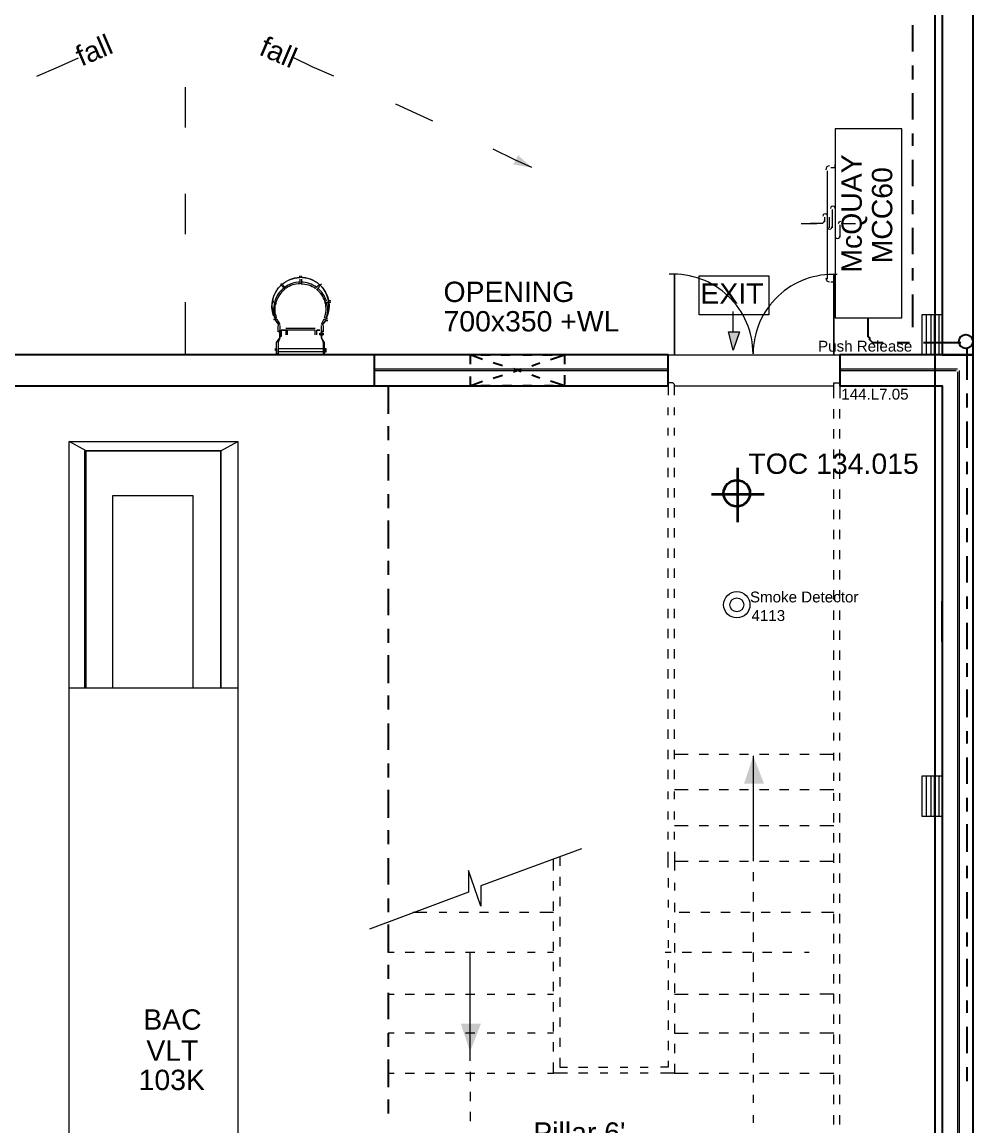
# Model space of a CAD drawing. Header units: millimetres. Extents: x -59 to 47, y 152 to 919.
# Drawn here: x -0.12 to 7.76, y 598.57 to 607.71 of the extents above; entities that cross this region are included whole.
import ezdxf

# ---------------------------------------------------------------- set-up
doc = ezdxf.new("R2010")
doc.units = ezdxf.units.MM
doc.layers.add('PDF_0', color=7, linetype='Continuous', true_color=0xed1f24)
for name, color, linetype in [('PDF_014408$0_Pen_No__4', 7, 'Continuous'), ('PDF_014408$_ps_$PIPING$REFRIGERANT$PIPING_Pen_No__4', 7, 'Continuous'), ('PDF_014408$_ps_FA-EA_Pen_No__4', 7, 'Continuous'), ('PDF_014408$A$doors_windows.2D_Pen_No__4', 7, 'Continuous'), ('PDF_014408$A$walls.inside_Pen_No__4', 7, 'Continuous'), ('PDF_014408$BL', 7, 'Continuous'), ('PDF_014408$BL-ROOF', 7, 'Continuous'), ('PDF_014408$DR', 7, 'Continuous'), ('PDF_014408$EQ', 7, 'Continuous'), ('PDF_014408$FI', 7, 'Continuous'), ('PDF_014408$Notes', 7, 'Continuous'), ('PDF_014408$PL-STAIR', 7, 'Continuous'), ('PDF_014408$PL-TOIL', 7, 'Continuous'), ('PDF_014408$REG-EGRESS', 7, 'Continuous'), ('PDF_014408$WA-EXT', 7, 'Continuous'), ('PDF_Text', 7, 'Continuous')]:
    doc.layers.add(name, color=color, linetype=linetype)
doc.styles.add('PDF ArialMT', font='arial.ttf')

msp = doc.modelspace()

# ---------------------------------------------------------------- linework, layer by layer
msp.add_line((7.4469, 490.7135), (7.4469, 822.7256))
at = {"layer": 'PDF_0', "color": 7, "lineweight": 9}
for points in [[(0.0045, 607.2641), (0.184, 607.341), (0.3507, 607.418)], [(2.4664, 607.2641), (2.2869, 607.341), (2.133, 607.418)], [(3.287, 606.8922), (2.9793, 607.0333)], [(4.1076, 606.5076), (3.9666, 606.5717), (3.7871, 606.6614)]]:
    msp.add_lwpolyline(points, dxfattribs=at)
at = {"layer": 'PDF_0', "color": 7, "transparency": 33554559}
for points in [[(3.9922, 606.6102), (3.9537, 606.5332), (4.1076, 606.5076)], [(3.9537, 606.5332), (4.1076, 606.5076), (3.9922, 606.6102)]]:
    msp.add_solid(points, dxfattribs=at)
at = {"layer": 'PDF_014408$0_Pen_No__4', "lineweight": 25}
for points in [[(7.6209, 604.815), (7.6209, 604.815)], [(7.6337, 604.8279), (7.6337, 604.8279)]]:
    msp.add_lwpolyline(points, dxfattribs=at)
at = {"layer": 'PDF_014408$_ps_$PIPING$REFRIGERANT$PIPING_Pen_No__4', "lineweight": 25}
for points in [[(7.2619, 607.4692), (7.2619, 607.6872)], [(7.2619, 607.2384), (7.2619, 607.3538)], [(7.2619, 606.9051), (7.2619, 607.123)], [(7.2619, 606.6871), (7.2619, 606.7897)], [(7.2619, 606.3537), (7.2619, 606.5717)], [(7.2619, 606.1229), (7.2619, 606.2383)], [(7.2619, 605.7895), (7.2619, 606.0075)], [(7.2619, 605.5716), (7.2619, 605.6741)], [(7.2619, 605.1869), (7.2619, 605.4562)], [(6.89, 605.2638), (6.89, 605.11), (6.9029, 605.0971), (6.9029, 605.0843), (6.9157, 605.0715), (6.9285, 605.0587), (6.9413, 605.0587), (6.9541, 605.0587), (7.0183, 605.0587)], [(7.1337, 605.0587), (7.2362, 605.0587)], [(7.3516, 605.0587), (7.6594, 605.0587)], [(7.7107, 605.0074), (7.7107, 604.7509)], [(7.7107, 604.6355), (7.7107, 604.5201)], [(7.7107, 604.4047), (7.7107, 604.1868)], [(7.7107, 604.0714), (7.7107, 603.9688)], [(7.7107, 603.8534), (7.7107, 603.6354)], [(7.7107, 603.52), (7.7107, 603.4046)], [(7.7107, 603.2892), (7.7107, 603.0712)], [(7.7107, 602.9558), (7.7107, 602.8532)], [(7.7107, 602.7378), (7.7107, 602.5199)], [(7.7107, 602.4045), (7.7107, 602.2891)], [(7.7107, 602.1865), (7.7107, 601.9557)], [(7.7107, 601.8403), (7.7107, 601.7377)], [(7.7107, 601.6223), (7.7107, 601.4043)], [(7.7107, 601.2889), (7.7107, 601.1735)], [(7.7107, 601.071), (7.7107, 600.8402)], [(7.7107, 600.7248), (7.7107, 600.6222)], [(7.7107, 600.5068), (7.7107, 600.2888)], [(7.7107, 600.1734), (7.7107, 600.058)], [(7.7107, 599.9554), (7.7107, 599.7246)], [(7.7107, 599.6092), (7.7107, 599.5067)], [(7.7107, 599.3913), (7.7107, 599.1733)], [(7.7107, 599.0579), (7.7107, 598.9425)]]:
    msp.add_lwpolyline(points, dxfattribs=at)
msp.add_circle((7.7023, 605.0669), 0.0577, dxfattribs=at)
at = {"layer": 'PDF_014408$_ps_FA-EA_Pen_No__4', "lineweight": 25}
for points in [[(3.6973, 604.9176), (3.5947, 604.9561), (3.5947, 604.8792)], [(3.6845, 604.9561), (3.7614, 604.9561)], [(3.8512, 604.9561), (3.9281, 604.9561)], [(4.0307, 604.9561), (4.1076, 604.9561)], [(4.1974, 604.9561), (4.2743, 604.9561)], [(4.2615, 604.9176), (4.3769, 604.9561), (4.3769, 604.8792)], [(3.864, 604.8663), (3.7871, 604.892)], [(4.1076, 604.8663), (4.1717, 604.892)], [(3.5947, 604.7766), (3.5947, 604.6996), (3.6973, 604.7381)], [(3.7871, 604.7638), (3.864, 604.7894)], [(3.9537, 604.815), (4.0179, 604.8407)], [(4.0179, 604.815), (3.9537, 604.8407)], [(4.1717, 604.7638), (4.1076, 604.7894)], [(4.3769, 604.7894), (4.3769, 604.7125)], [(3.7614, 604.6996), (3.6845, 604.6996)], [(3.9409, 604.6996), (3.864, 604.6996)], [(4.1076, 604.6996), (4.0307, 604.6996)], [(4.2871, 604.6996), (4.2102, 604.6996)], [(4.3769, 604.6996), (4.2615, 604.7381)]]:
    msp.add_lwpolyline(points, dxfattribs=at)
at = {"layer": 'PDF_014408$A$doors_windows.2D_Pen_No__4', "lineweight": 25}
msp.add_lwpolyline([(7.5055, 602.584), (7.5055, 602.9174)], dxfattribs=at)
at = {"layer": 'PDF_014408$A$walls.inside_Pen_No__4', "lineweight": 25}
for points in [[(2.7997, 604.9561), (2.7997, 604.6996)], [(7.5055, 604.6996), (7.5055, 597.2756)]]:
    msp.add_lwpolyline(points, dxfattribs=at)
at = {"layer": 'PDF_014408$BL', "lineweight": 9}
for points in [[(2.7997, 604.8407), (5.236, 604.8407)], [(2.7997, 604.8279), (5.236, 604.8279)], [(7.6465, 604.8279), (7.6465, 597.0833), (2.9151, 597.0833)], [(7.6337, 604.815), (7.6337, 597.0961), (2.9151, 597.0961)], [(6.6592, 604.8407), (7.6337, 604.8407)], [(6.6592, 604.8279), (7.6209, 604.8279)]]:
    msp.add_lwpolyline(points, dxfattribs=at)
at = {"layer": 'PDF_014408$BL-ROOF', "lineweight": 9}
for points in [[(1.2354, 607.1743), (1.2354, 606.841)], [(1.2354, 606.2896), (1.2354, 605.9562)], [(1.2354, 605.392), (1.2354, 604.9561)], [(7.3773, 601.1351), (7.3773, 601.4684)], [(7.4157, 601.1351), (7.4157, 601.4684)], [(7.4414, 601.1351), (7.4414, 601.4684)], [(7.4799, 601.1351), (7.4799, 601.4684)]]:
    msp.add_lwpolyline(points, dxfattribs=at)
msp.add_lwpolyline([(7.3388, 601.4684), (7.3388, 601.1351), (7.5055, 601.1351), (7.5055, 601.4684)], close=True, dxfattribs=at)
at = {"layer": 'PDF_014408$DR', "lineweight": 0}
msp.add_lwpolyline([(6.6356, 605.622, 0.429403), (5.9392, 604.9643, 0.429403), (5.2448, 605.6238)], format="xyb", dxfattribs=at)
for points in [[(5.2873, 604.9561), (5.2873, 605.6228), (5.2873, 604.9561)], [(6.6079, 604.9561), (6.6079, 605.6228), (6.6079, 604.9561)]]:
    msp.add_lwpolyline(points, dxfattribs=at)
at = {"layer": 'PDF_014408$EQ', "lineweight": 9}
for points in [[(7.1721, 606.8281), (6.6208, 606.8281), (6.6208, 605.2638), (7.1721, 605.2638)], [(0.2738, 602.1993), (1.6714, 602.1993), (1.6714, 598.1219), (0.2738, 598.1219)]]:
    msp.add_lwpolyline(points, close=True, dxfattribs=at)
for points in [[(6.5823, 606.5076), (6.6208, 606.5076), (6.6208, 606.5332)], [(6.5567, 605.5844), (6.5567, 606.4819)], [(6.5951, 606.1614), (6.5951, 606.0075)], [(6.6208, 606.1614), (6.6208, 605.9306)], [(6.3387, 606.046), (6.4669, 606.046)], [(6.5182, 606.046), (6.4156, 606.046)], [(6.531, 606.0973), (6.531, 606.0588)], [(6.5695, 606.0973), (6.5695, 606.0075)], [(6.6721, 606.046), (6.7875, 606.046)], [(6.6592, 606.0332), (6.6592, 605.9306)], [(6.6208, 605.5587), (6.5823, 605.5587)], [(0.2738, 602.1993), (0.2738, 604.238), (1.6714, 604.238), (1.6714, 602.1993)], [(0.402, 602.1993), (0.402, 604.1611), (1.5303, 604.1611), (1.5303, 602.1993), (1.5303, 604.1611), (0.4148, 604.1611), (0.2738, 604.238)], [(1.5303, 604.1611), (1.6714, 604.238)], [(0.4148, 602.1993), (0.4148, 604.1611)], [(1.2995, 602.1993), (1.2995, 603.7893), (0.6328, 603.7893), (0.6328, 602.1993)]]:
    msp.add_lwpolyline(points, dxfattribs=at)
for centre, radius, start, end in [((6.5739, 606.4902), 0.0321, 90.00005, 179.99994), ((6.5996, 606.1697), 0.0192, 359.99986, 180.00014), ((6.5098, 606.0671), 0.0192, 269.99986, 0.00014), ((6.5355, 606.1055), 0.0192, 359.99986, 180.00014), ((6.6637, 606.0414), 0.0192, 89.99986, 180.00014), ((6.5739, 606.0158), 0.0192, 179.99986, 0.00014), ((6.638, 605.9389), 0.0192, 179.99986, 0.00014), ((6.5739, 605.5926), 0.0321, 180.00006, 269.99994)]:
    msp.add_arc(centre, radius, start, end, dxfattribs=at)
at = {"layer": 'PDF_014408$FI', "lineweight": 9}
for radius in [0.109, 0.0577]:
    msp.add_circle((5.8046, 602.887), radius, dxfattribs=at)
at = {"layer": 'PDF_014408$Notes', "lineweight": 35}
for points in [[(5.813, 603.5713), (5.813, 604.0201)], [(5.595, 603.8021), (6.0309, 603.8021)]]:
    msp.add_lwpolyline(points, dxfattribs=at)
msp.add_circle((5.8046, 603.8103), 0.109, dxfattribs=at)
at = {"layer": 'PDF_014408$PL-STAIR', "lineweight": 9}
for points in [[(1.9658, 605.2803, -0.305939), (2.0324, 605.5366, -0.179916), (2.1843, 605.5972), (2.1843, 605.61)], [(1.9738, 605.3918, 0.15255), (1.9796, 605.2582, -0.334795), (2.0324, 605.5366, -0.180586), (2.184, 605.599, -0.190603), (2.3474, 605.538, 0.189584), (2.1863, 605.5972)], [(2.1843, 605.5844), (2.1843, 605.5587), (2.1863, 605.5459, 0.15215), (2.0689, 605.5074), (2.0561, 605.5203), (2.0432, 605.5331)], [(2.1971, 605.5844), (2.1971, 605.5587), (2.1951, 605.5459, -0.15215), (2.3125, 605.5074), (2.3253, 605.5203), (2.3381, 605.5331)], [(2.4113, 605.2803, 0.305939), (2.349, 605.5366, -0.334795), (2.4018, 605.2582, 0.15255), (2.4076, 605.3918)], [(1.9663, 605.251), (1.9791, 605.251), (1.9919, 605.2638, -0.152137), (1.9861, 605.3884)], [(2.4151, 605.251), (2.3894, 605.2638, 0.152137), (2.3952, 605.3884)], [(2.4023, 604.9946), (2.3894, 604.9946, 0.197605), (2.388, 605.0083)]]:
    msp.add_lwpolyline(points, format="xyb", dxfattribs=at)
for points in [[(2.1971, 605.5972), (2.1971, 605.61)], [(2.1971, 605.61), (2.1971, 605.61)], [(2.0561, 605.4946), (2.0561, 605.5074), (2.0304, 605.5331), (2.0304, 605.5459), (2.0432, 605.5459)], [(2.0304, 605.5459), (2.0304, 605.5459)], [(2.0561, 605.5074), (2.0561, 605.5074)], [(2.0689, 605.4946), (2.0689, 605.4946)], [(2.1971, 605.5587), (2.1971, 605.5587)], [(2.1971, 605.5459), (2.1971, 605.5459)], [(2.3253, 605.4946), (2.3381, 605.5074), (2.351, 605.5331), (2.3638, 605.5459)], [(2.3253, 605.5074), (2.3253, 605.5074)], [(2.3253, 605.4946), (2.3253, 605.4946)], [(2.351, 605.5459), (2.351, 605.5459)], [(2.351, 605.5459), (2.351, 605.5459)], [(1.9535, 605.4049), (1.9535, 605.4049)], [(1.9535, 605.4049), (1.9535, 605.4049)], [(1.9663, 605.392), (1.9663, 605.4049)], [(2.4407, 605.4049), (2.4279, 605.4049), (2.4151, 605.392), (2.4279, 605.392), (2.4407, 605.392)], [(2.4407, 605.4049), (2.4407, 605.4049)], [(1.9535, 605.392), (1.9535, 605.392)], [(1.9919, 605.392), (1.9663, 605.392), (1.9919, 605.3792)], [(1.9663, 605.392), (1.9663, 605.392)], [(1.9919, 605.392), (1.9919, 605.392)], [(2.3894, 605.392), (2.4151, 605.392), (2.4023, 605.3792)], [(2.4023, 605.392), (2.4023, 605.392)], [(2.4151, 605.392), (2.4151, 605.392)], [(1.9663, 605.2382), (1.9663, 605.2382)], [(1.9791, 605.2382), (1.9919, 605.251)], [(1.9791, 605.251), (1.9791, 605.251)], [(1.9791, 605.2382), (1.9791, 605.2382)], [(1.9919, 605.251), (1.9919, 605.251)], [(2.4151, 605.2382), (2.4023, 605.2382), (2.3894, 605.251)], [(2.3894, 605.251), (2.3894, 605.251)], [(2.4023, 605.251), (2.4023, 605.251)], [(2.4151, 605.251), (2.4151, 605.251)], [(2.4151, 605.2382), (2.4151, 605.2382)], [(2.0176, 605.1997), (2.0176, 605.1484), (2.0048, 605.1484), (2.0048, 605.1997)], [(2.0304, 605.1612), (2.0304, 605.11), (2.0176, 605.11)], [(2.0304, 605.1356), (2.0304, 605.1228), (2.0176, 605.1228), (2.0176, 605.1356)], [(2.0304, 605.1612), (2.0689, 605.1612), (2.0304, 605.1612)], [(2.0304, 605.1612), (2.0304, 605.1612)], [(2.3125, 605.1741), (2.1971, 605.1741), (2.0689, 605.1741)], [(2.3125, 605.1228), (2.3125, 605.1612), (2.1971, 605.1612), (2.0689, 605.1612), (2.0689, 605.1228)], [(2.0689, 605.1612), (2.0689, 605.1612)], [(2.0817, 605.1228), (2.0817, 605.1612)], [(2.3125, 605.1612), (2.3125, 605.1612)], [(2.3253, 605.1612), (2.351, 605.1612), (2.3253, 605.1612)], [(2.3253, 605.1228), (2.3253, 605.1612)], [(2.3766, 605.1997), (2.3766, 605.1484), (2.3638, 605.1484), (2.3638, 605.1997)], [(2.3638, 605.1612), (2.3638, 605.0971), (2.3638, 605.1612)], [(2.3638, 605.11), (2.3638, 605.1612)], [(2.3638, 605.1612), (2.3638, 605.1612)], [(2.0176, 605.1228), (2.0176, 605.1228)], [(2.0304, 605.1228), (2.0304, 605.1228)], [(2.0689, 605.1228), (2.0689, 605.1228)], [(2.3125, 605.1228), (2.3125, 605.1228)], [(2.3638, 605.1228), (2.351, 605.1228)], [(2.3638, 605.1228), (2.3638, 605.1228)], [(2.3638, 605.11), (2.3638, 605.11)], [(1.9919, 605.0074), (1.9919, 604.9817), (1.9919, 605.0074)], [(1.9919, 605.0074), (1.9919, 605.0074)], [(1.9919, 604.9946), (1.9919, 604.9946)], [(1.9919, 604.9817), (1.9919, 604.9817)], [(2.3766, 605.0074), (2.0048, 605.0074)], [(2.3766, 604.9817), (2.0048, 604.9817)], [(2.3894, 605.0074), (2.3894, 605.0074)], [(2.3894, 605.0074), (2.3894, 605.0074)], [(2.4023, 604.9817), (2.4023, 605.0074), (2.3894, 605.0074), (2.3894, 604.9817)], [(2.3894, 604.9817), (2.4023, 604.9817), (2.3894, 604.9817)], [(2.3894, 604.9817), (2.3894, 604.9817)], [(5.236, 604.9561), (6.6592, 604.9561)], [(5.2873, 604.6227), (5.2873, 604.6996), (5.2873, 604.7125), (5.2744, 604.7253), (5.2616, 604.7253), (5.2488, 604.7253), (5.236, 604.7253), (5.236, 604.7125), (5.236, 604.6996), (5.236, 604.6227)], [(5.236, 604.6996), (5.236, 604.6996)], [(5.2873, 604.6996), (6.6079, 604.6996)], [(6.6079, 604.5971), (6.6079, 604.6996), (6.6079, 604.7125), (6.6079, 604.7253), (6.6208, 604.7253), (6.6336, 604.7253), (6.6464, 604.7253), (6.6592, 604.7253), (6.6592, 604.7125), (6.6592, 604.6996), (6.6592, 604.5971)], [(6.6592, 604.6996), (6.6592, 604.6996)], [(5.236, 604.456), (5.236, 604.5201)], [(5.2873, 604.456), (5.2873, 604.5201)], [(6.6079, 604.4304), (6.6079, 604.5073)], [(6.6592, 604.4304), (6.6592, 604.5073)], [(5.236, 604.2893), (5.236, 604.3534)], [(5.2873, 604.2893), (5.2873, 604.3534)], [(6.6079, 604.2637), (6.6079, 604.3406)], [(6.6592, 604.2637), (6.6592, 604.3406)], [(5.236, 604.1098), (5.236, 604.1868)], [(5.2873, 604.1098), (5.2873, 604.1868)], [(6.6079, 604.097), (6.6079, 604.1739)], [(6.6592, 604.097), (6.6592, 604.1739)], [(5.236, 603.9431), (5.236, 604.0201)], [(5.2873, 603.9431), (5.2873, 604.0201)], [(6.6079, 603.9303), (6.6079, 604.0072)], [(6.6592, 603.9303), (6.6592, 604.0072)], [(5.236, 603.7764), (5.236, 603.8534)], [(5.2873, 603.7764), (5.2873, 603.8534)], [(6.6079, 603.7636), (6.6079, 603.8406)], [(6.6592, 603.7636), (6.6592, 603.8406)], [(5.236, 603.6098), (5.236, 603.6867)], [(5.2873, 603.6098), (5.2873, 603.6867)], [(6.6079, 603.5969), (6.6079, 603.6739)], [(6.6592, 603.5969), (6.6592, 603.6739)], [(5.236, 603.4431), (5.236, 603.52)], [(5.2873, 603.4431), (5.2873, 603.52)], [(6.6079, 603.4302), (6.6079, 603.5072)], [(6.6592, 603.4302), (6.6592, 603.5072)], [(5.236, 603.2764), (5.236, 603.3533)], [(5.2873, 603.2764), (5.2873, 603.3533)], [(6.6079, 603.2636), (6.6079, 603.3405)], [(6.6592, 603.2636), (6.6592, 603.3405)], [(5.236, 603.1097), (5.236, 603.1866)], [(5.2873, 603.1097), (5.2873, 603.1866)], [(6.6079, 603.0969), (6.6079, 603.1738)], [(6.6592, 603.0969), (6.6592, 603.1738)], [(5.236, 602.943), (5.236, 603.0199)], [(5.2873, 602.943), (5.2873, 603.0199)], [(6.6079, 602.9302), (6.6079, 603.0071)], [(6.6592, 602.9302), (6.6592, 603.0071)], [(5.236, 602.7763), (5.236, 602.8532)], [(5.2873, 602.7763), (5.2873, 602.8532)], [(6.6079, 602.7635), (6.6079, 602.8404)], [(6.6592, 602.7635), (6.6592, 602.8404)], [(5.236, 602.6096), (5.236, 602.6866)], [(5.2873, 602.6096), (5.2873, 602.6866)], [(6.6079, 602.5968), (6.6079, 602.6737)], [(6.6592, 602.5968), (6.6592, 602.6737)], [(5.236, 602.4429), (5.236, 602.5199)], [(5.2873, 602.4429), (5.2873, 602.5199)], [(6.6079, 602.4301), (6.6079, 602.507)], [(6.6592, 602.4301), (6.6592, 602.507)], [(5.236, 602.2762), (5.236, 602.3532)], [(5.2873, 602.2762), (5.2873, 602.3532)], [(6.6079, 602.2634), (6.6079, 602.3404)], [(6.6592, 602.2634), (6.6592, 602.3404)], [(5.236, 602.1096), (5.236, 602.1865)], [(5.2873, 602.1096), (5.2873, 602.1865)], [(6.6079, 602.0967), (6.6079, 602.1737)], [(6.6592, 602.0967), (6.6592, 602.1737)], [(5.236, 601.9429), (5.236, 602.0198)], [(5.2873, 601.9429), (5.2873, 602.0198)], [(6.6079, 601.93), (6.6079, 601.9942)], [(6.6592, 601.93), (6.6592, 601.9942)], [(5.236, 601.7762), (5.236, 601.8531)], [(5.2873, 601.7762), (5.2873, 601.8531)], [(6.6079, 601.7634), (6.6079, 601.8275)], [(6.6592, 601.7634), (6.6592, 601.8275)], [(5.236, 601.6095), (5.236, 601.6864)], [(5.2873, 601.6095), (5.2873, 601.6864)], [(6.6079, 601.5967), (6.6079, 601.6608)], [(6.6592, 601.5967), (6.6592, 601.6608)], [(5.4027, 601.648), (5.2873, 601.648)], [(5.5693, 601.648), (5.4924, 601.648)], [(5.736, 601.648), (5.6591, 601.648)], [(5.9027, 601.648), (5.8258, 601.648)], [(5.9412, 601.6351), (5.9412, 600.8145), (5.9412, 600.7632)], [(6.0694, 601.648), (5.9925, 601.648)], [(6.2361, 601.648), (6.1592, 601.648)], [(6.4028, 601.648), (6.3259, 601.648)], [(6.6079, 601.648), (6.4925, 601.648)], [(5.236, 601.4428), (5.236, 601.5197)], [(5.2873, 601.4428), (5.2873, 601.5197)], [(6.6079, 601.43), (6.6079, 601.4941)], [(6.6592, 601.43), (6.6592, 601.4941)], [(5.236, 601.2761), (5.236, 601.3402)], [(5.4027, 601.353), (5.2873, 601.353)], [(5.2873, 601.2761), (5.2873, 601.3402)], [(5.5693, 601.353), (5.4924, 601.353)], [(5.736, 601.353), (5.6591, 601.353)], [(5.9027, 601.353), (5.8258, 601.353)], [(6.0694, 601.353), (5.9925, 601.353)], [(6.2361, 601.353), (6.1592, 601.353)], [(6.4028, 601.353), (6.3259, 601.353)], [(6.6079, 601.353), (6.4925, 601.353)], [(6.6079, 601.2633), (6.6079, 601.3274)], [(6.6592, 601.2633), (6.6592, 601.3274)], [(5.236, 601.1094), (5.236, 601.1735)], [(5.2873, 601.1094), (5.2873, 601.1735)], [(6.6079, 601.0838), (6.6079, 601.1607)], [(6.6592, 601.0838), (6.6592, 601.1607)], [(5.2873, 601.0581), (5.4027, 601.0581)], [(5.4924, 601.0581), (5.5693, 601.0581)], [(5.6591, 601.0581), (5.736, 601.0581)], [(5.8258, 601.0581), (5.9027, 601.0581)], [(5.9925, 601.0581), (6.0694, 601.0581)], [(6.1592, 601.0581), (6.2361, 601.0581)], [(6.3259, 601.0581), (6.4028, 601.0581)], [(6.4925, 601.0581), (6.6079, 601.0581)], [(5.236, 600.9427), (5.236, 601.0068)], [(5.2873, 600.9427), (5.2873, 601.0068)], [(6.6079, 600.9171), (6.6079, 600.994)], [(6.6592, 600.9171), (6.6592, 600.994)], [(4.5179, 600.8658), (3.6845, 600.5581), (3.6845, 600.3914), (3.5819, 600.6863), (3.5819, 600.5068), (2.7613, 600.199)], [(5.236, 600.7119), (5.236, 600.7632), (5.236, 600.8402)], [(5.2873, 600.8402), (5.2873, 600.7632), (5.4027, 600.7632)], [(4.2871, 600.6863), (4.2871, 600.776)], [(4.3384, 600.8017), (4.3384, 600.7248)], [(5.2873, 600.7632), (5.2873, 600.6863)], [(5.4924, 600.7632), (5.5693, 600.7632)], [(5.6591, 600.7632), (5.736, 600.7632)], [(5.8258, 600.7632), (5.9027, 600.7632)], [(5.9925, 600.7632), (6.0694, 600.7632)], [(6.1592, 600.7632), (6.2361, 600.7632)], [(6.3259, 600.7632), (6.4028, 600.7632)], [(6.4925, 600.7632), (6.6079, 600.7632)], [(6.6079, 600.7504), (6.6079, 600.8273)], [(6.6592, 600.7504), (6.6592, 600.8273)], [(5.9412, 600.6735), (5.9412, 600.5965)], [(6.6079, 600.5837), (6.6079, 600.6606)], [(6.6592, 600.5837), (6.6592, 600.6606)], [(4.2871, 600.5196), (4.2871, 600.5965)], [(4.3384, 600.635), (4.3384, 600.5581)], [(5.236, 600.6222), (5.236, 600.5452)], [(5.2873, 600.5837), (5.2873, 600.5196)], [(4.3384, 600.4683), (4.3384, 600.3914)], [(5.9412, 600.5068), (5.9412, 600.4298)], [(6.6079, 600.417), (6.6079, 600.494)], [(6.6592, 600.417), (6.6592, 600.494)], [(4.2871, 600.3529), (4.2871, 600.4298)], [(5.236, 600.4427), (5.236, 600.3786)], [(5.2873, 600.417), (5.2873, 600.3401)], [(3.1203, 600.3401), (3.2357, 600.3401)], [(3.3383, 600.3401), (3.4024, 600.3401)], [(3.505, 600.3401), (3.5819, 600.3401)], [(3.6717, 600.3401), (3.7486, 600.3401)], [(3.8383, 600.3401), (3.9153, 600.3401)], [(4.005, 600.3401), (4.082, 600.3401)], [(4.1717, 600.3401), (4.2871, 600.3401)], [(4.3384, 600.3016), (4.3384, 600.2247)], [(5.3257, 600.3401), (5.4155, 600.3401)], [(5.5052, 600.3401), (5.5822, 600.3401)], [(5.6719, 600.3401), (5.7489, 600.3401)], [(5.8386, 600.3401), (5.9155, 600.3401)], [(5.9412, 600.3401), (5.9412, 600.2632)], [(6.0053, 600.3401), (6.0822, 600.3401)], [(6.172, 600.3401), (6.2489, 600.3401)], [(6.3387, 600.3401), (6.4156, 600.3401)], [(6.5054, 600.3401), (6.6079, 600.3401)], [(6.6079, 600.2503), (6.6079, 600.3273)], [(6.6592, 600.2503), (6.6592, 600.3273)], [(4.2871, 600.1862), (4.2871, 600.2632)], [(5.236, 600.276), (5.236, 600.2119)], [(5.2873, 600.2503), (5.2873, 600.1734)], [(4.2871, 600.0195), (4.2871, 600.0965)], [(4.3384, 600.1349), (4.3384, 600.058)], [(5.236, 600.1093), (5.236, 600.0452)], [(5.9412, 600.1734), (5.9412, 600.0965)], [(6.6079, 600.0836), (6.6079, 600.1606)], [(6.6592, 600.0836), (6.6592, 600.1606)], [(2.9664, 600.0067), (2.9151, 600.0067)], [(3.1331, 600.0067), (3.0562, 600.0067)], [(3.2998, 600.0067), (3.2229, 600.0067)], [(3.4665, 600.0067), (3.3896, 600.0067)], [(3.6332, 600.0067), (3.5563, 600.0067)], [(3.5947, 599.1092), (3.5947, 599.1861), (3.5947, 600.0067)], [(3.7999, 600.0067), (3.7358, 600.0067)], [(3.9666, 600.0067), (3.9025, 600.0067)], [(4.1333, 600.0067), (4.0691, 600.0067)], [(4.2871, 600.0067), (4.2358, 600.0067)], [(5.2616, 600.0067), (5.2103, 600.0067)], [(5.2873, 600.0836), (5.2873, 600.0067)], [(5.4283, 600.0067), (5.3514, 600.0067)], [(5.595, 600.0067), (5.5181, 600.0067)], [(5.7617, 600.0067), (5.6847, 600.0067)], [(5.9284, 600.0067), (5.8514, 600.0067)], [(5.9412, 600.0067), (5.9412, 599.9298)], [(6.0951, 600.0067), (6.0181, 600.0067)], [(6.2617, 600.0067), (6.1848, 600.0067)], [(6.4028, 600.0067), (6.3643, 600.0067)], [(4.2871, 599.8529), (4.2871, 599.9298)], [(4.3384, 599.9682), (4.3384, 599.8913)], [(5.236, 599.9426), (5.236, 599.8785)], [(5.2873, 599.917), (5.2873, 599.84)], [(6.6079, 599.917), (6.6079, 599.9939)], [(6.6592, 599.917), (6.6592, 599.9939)], [(5.9412, 599.84), (5.9412, 599.7631)], [(6.6079, 599.7503), (6.6079, 599.8272)], [(6.6592, 599.7503), (6.6592, 599.8272)], [(4.2871, 599.6862), (4.2871, 599.7631)], [(4.3384, 599.8016), (4.3384, 599.7246)], [(5.236, 599.7759), (5.236, 599.699)], [(5.2873, 599.7503), (5.2873, 599.6733)], [(2.9151, 599.6605), (2.9664, 599.6605)], [(3.0562, 599.6605), (3.1331, 599.6605)], [(3.2229, 599.6605), (3.2998, 599.6605)], [(3.3896, 599.6605), (3.4665, 599.6605)], [(3.5563, 599.6605), (3.6332, 599.6605)], [(3.7358, 599.6605), (3.7999, 599.6605)], [(3.9025, 599.6605), (3.9666, 599.6605)], [(4.0691, 599.6605), (4.1333, 599.6605)], [(4.2358, 599.6605), (4.2871, 599.6605)], [(5.2873, 599.6605), (5.4027, 599.6605)], [(5.4924, 599.6605), (5.5693, 599.6605)], [(5.6591, 599.6605), (5.736, 599.6605)], [(5.8258, 599.6605), (5.9027, 599.6605)], [(5.9412, 599.6733), (5.9412, 599.5964)], [(5.9925, 599.6605), (6.0694, 599.6605)], [(6.1592, 599.6605), (6.2361, 599.6605)], [(6.3259, 599.6605), (6.4028, 599.6605)], [(6.6079, 599.5836), (6.6079, 599.6605), (6.4925, 599.6605)], [(6.6592, 599.5836), (6.6592, 599.6605)], [(4.2871, 599.5195), (4.2871, 599.5964)], [(4.3384, 599.6349), (4.3384, 599.5579)], [(5.236, 599.6092), (5.236, 599.5323)], [(5.2873, 599.5836), (5.2873, 599.5067)], [(4.3384, 599.4682), (4.3384, 599.3913)], [(5.9412, 599.5067), (5.9412, 599.4297)], [(6.6079, 599.4169), (6.6079, 599.4938)], [(6.6592, 599.4169), (6.6592, 599.4938)], [(4.2871, 599.3528), (4.2871, 599.4297)], [(5.236, 599.4425), (5.236, 599.3656)], [(5.2873, 599.4169), (5.2873, 599.34), (5.4027, 599.34)], [(2.9664, 599.34), (2.9151, 599.34)], [(3.1331, 599.34), (3.0562, 599.34)], [(3.2998, 599.34), (3.2229, 599.34)], [(3.4665, 599.34), (3.3896, 599.34)], [(3.6332, 599.34), (3.5563, 599.34)], [(3.7999, 599.34), (3.7358, 599.34)], [(3.9666, 599.34), (3.9025, 599.34)], [(4.1333, 599.34), (4.0691, 599.34)], [(4.2871, 599.34), (4.2358, 599.34)], [(4.3384, 599.3015), (4.3384, 599.2246)], [(5.236, 599.2759), (5.236, 599.1989)], [(5.5693, 599.34), (5.4924, 599.34)], [(5.736, 599.34), (5.6591, 599.34)], [(5.9027, 599.34), (5.8258, 599.34)], [(5.9412, 599.34), (5.9412, 599.263)], [(6.0694, 599.34), (5.9925, 599.34)], [(6.2361, 599.34), (6.1592, 599.34)], [(6.4028, 599.34), (6.3259, 599.34)], [(6.6079, 599.34), (6.4925, 599.34)], [(6.6079, 599.2502), (6.6079, 599.3271)], [(6.6592, 599.2502), (6.6592, 599.3271)], [(4.2871, 599.1861), (4.2871, 599.263)], [(5.2873, 599.2502), (5.2873, 599.1733)], [(4.4025, 599.0066), (4.2871, 599.0066), (4.2871, 599.0963)], [(4.3384, 599.1348), (4.3384, 599.0579), (4.4025, 599.0579)], [(5.236, 599.1092), (5.236, 599.0579), (5.1719, 599.0579)], [(5.9412, 599.1733), (5.9412, 599.0963)], [(6.6079, 599.0835), (6.6079, 599.1605)], [(6.6592, 599.0835), (6.6592, 599.1605)], [(2.9151, 599.0066), (2.9664, 599.0066)], [(3.0562, 599.0066), (3.1331, 599.0066)], [(3.2229, 599.0066), (3.2998, 599.0066)], [(3.3896, 599.0066), (3.4665, 599.0066)], [(3.5563, 599.0066), (3.6332, 599.0066)], [(3.5947, 599.0194), (3.5947, 598.9425)], [(3.7358, 599.0066), (3.7999, 599.0066)], [(3.9025, 599.0066), (3.9666, 599.0066)], [(4.0691, 599.0066), (4.1333, 599.0066)], [(4.2358, 599.0066), (4.2871, 599.0066)], [(4.4923, 599.0579), (4.5692, 599.0579)], [(4.5692, 599.0066), (4.4923, 599.0066)], [(4.659, 599.0579), (4.7359, 599.0579)], [(4.7359, 599.0066), (4.6718, 599.0066)], [(4.8385, 599.0579), (4.9026, 599.0579)], [(4.9026, 599.0066), (4.8385, 599.0066)], [(5.0052, 599.0579), (5.0693, 599.0579)], [(5.0693, 599.0066), (5.0052, 599.0066)], [(5.2873, 599.0835), (5.2873, 599.0066), (5.1719, 599.0066)], [(5.2873, 599.0066), (5.4027, 599.0066)], [(5.4924, 599.0066), (5.5693, 599.0066)], [(5.6591, 599.0066), (5.736, 599.0066)], [(5.8258, 599.0066), (5.9027, 599.0066)], [(5.9925, 599.0066), (6.0694, 599.0066)], [(6.1592, 599.0066), (6.2361, 599.0066)], [(6.3259, 599.0066), (6.4028, 599.0066)], [(6.4925, 599.0066), (6.6079, 599.0066)], [(5.9412, 598.9938), (5.9412, 598.9297)], [(6.6079, 598.9168), (6.6079, 598.9938)], [(6.6592, 598.9168), (6.6592, 598.9938)], [(3.5947, 598.8527), (3.5947, 598.7758)], [(5.9412, 598.8271), (5.9412, 598.763)], [(6.6079, 598.7501), (6.6079, 598.8271)], [(6.6592, 598.7501), (6.6592, 598.8271)], [(3.5947, 598.686), (3.5947, 598.6091)], [(5.9412, 598.6604), (5.9412, 598.5963)], [(6.6079, 598.5835), (6.6079, 598.6604)], [(6.6592, 598.5835), (6.6592, 598.6604)]]:
    msp.add_lwpolyline(points, dxfattribs=at)
for points in [[(1.9811, 605.2488, 0.059761), (2.0134, 605.2024, -0.063033)], [(2.368, 605.2024, 0.059761), (2.4002, 605.2488, -0.063033)]]:
    msp.add_lwpolyline(points, format="xyb", close=True, dxfattribs=at)
for points in [[(1.9919, 605.0587), (2.0176, 605.0971), (2.0176, 605.1612), (2.0176, 605.0971), (2.0048, 605.0587), (2.0048, 604.9689), (1.9919, 604.9689), (1.9919, 604.9817), (1.9919, 605.0074)], [(2.3638, 605.1356), (2.3766, 605.1356), (2.3766, 605.1228), (2.3638, 605.1228), (2.3766, 605.1228), (2.3638, 605.1228), (2.351, 605.1228), (2.3638, 605.1228), (2.351, 605.1228), (2.351, 605.1356)], [(2.3766, 604.9689), (2.3894, 604.9689), (2.3894, 605.0587), (2.3638, 605.0971), (2.3766, 605.0587)]]:
    msp.add_lwpolyline(points, close=True, dxfattribs=at)
for centre, radius, start, end in [((2.1907, 605.3344), 0.2243, 128.14707, 162.85508), ((2.1907, 605.3343), 0.2116, 128.19988, 162.80069), ((2.1907, 605.3343), 0.2244, 91.14923, 125.84781), ((2.1907, 605.3343), 0.2244, 54.15219, 88.85077), ((2.1907, 605.3343), 0.2116, 17.19931, 51.80012), ((2.1907, 605.3344), 0.2243, 17.14492, 51.85293), ((2.1907, 605.3343), 0.2115, 202.19216, 215.73473), ((2.1907, 605.3343), 0.2115, 324.26527, 337.80784), ((1.9984, 605.001), 0.0192, 157.64412, 202.35588)]:
    msp.add_arc(centre, radius, start, end, dxfattribs=at)
at = {"layer": 'PDF_014408$PL-STAIR', "transparency": 33554559}
for points in [[(5.8643, 601.4043), (5.9412, 601.6351), (6.0309, 601.4043)], [(3.6845, 599.4169), (3.5947, 599.1861), (3.5178, 599.4169)]]:
    msp.add_solid(points, dxfattribs=at)
at = {"layer": 'PDF_014408$PL-TOIL', "lineweight": 9}
msp.add_lwpolyline([(7.3388, 605.2895), (7.3388, 604.9561), (7.5055, 604.9561), (7.5055, 605.2895)], close=True, dxfattribs=at)
for points in [[(7.3773, 604.9561), (7.3773, 605.2895)], [(7.4157, 604.9561), (7.4157, 605.2895)], [(7.4414, 604.9561), (7.4414, 605.2895)], [(7.4799, 604.9561), (7.4799, 605.2895)]]:
    msp.add_lwpolyline(points, dxfattribs=at)
at = {"layer": 'PDF_014408$REG-EGRESS', "lineweight": 18}
for points in [[(5.4924, 605.61), (6.0694, 605.61), (6.0694, 605.2895), (5.4924, 605.2895)], [(5.8258, 605.1484), (5.7745, 604.9946), (5.736, 605.1484)]]:
    msp.add_lwpolyline(points, close=True, dxfattribs=at)
msp.add_lwpolyline([(5.7745, 605.1484), (5.7745, 605.3151)], dxfattribs=at)
at = {"layer": 'PDF_014408$REG-EGRESS', "transparency": 33554559}
msp.add_solid([(5.736, 605.1484), (5.8258, 605.1484), (5.7745, 604.9946)], dxfattribs=at)
at = {"layer": 'PDF_014408$WA-EXT', "lineweight": 25}
msp.add_lwpolyline([(-32.2818, 615.5344), (-9.7532, 615.5344), (-9.7532, 608.9694), (7.5055, 608.9694), (7.5055, 604.9561), (7.7619, 604.9561), (7.7619, 609.2259), (-9.4968, 609.2259), (-9.4968, 615.7909), (-32.5383, 615.7909)], close=True, dxfattribs=at)
for points in [[(6.6592, 604.9561), (6.6592, 604.6996), (7.5055, 604.6996), (7.5055, 597.2115), (2.9536, 597.2115), (-5.0346, 597.2115), (-5.0346, 604.6996), (2.9536, 604.6996), (5.236, 604.6996), (5.236, 604.9561), (-5.0346, 604.9561), (-5.2911, 604.9561), (-5.2911, 596.955), (7.7619, 596.955), (7.7619, 604.9561), (6.6592, 604.9561), (6.6592, 604.8279)], [(2.9151, 604.6996), (2.9151, 604.4688)], [(2.9151, 604.3663), (2.9151, 604.2509)], [(2.9151, 604.1355), (2.9151, 603.9175)], [(2.9151, 603.8021), (2.9151, 603.6867)], [(2.9151, 603.5841), (2.9151, 603.3533)], [(2.9151, 603.2507), (2.9151, 603.1353)], [(2.9151, 603.0199), (2.9151, 602.802)], [(2.9151, 602.6866), (2.9151, 602.5712)], [(2.9151, 602.4686), (2.9151, 602.2378)], [(2.9151, 602.1352), (2.9151, 602.0198)], [(2.9151, 601.9044), (2.9151, 601.6864)], [(2.9151, 601.571), (2.9151, 601.4556)], [(2.9151, 601.353), (2.9151, 601.1222)], [(2.9151, 601.0197), (2.9151, 600.9043)], [(2.9151, 600.7889), (2.9151, 600.5709)], [(2.9151, 600.4555), (2.9151, 600.3401)], [(2.9151, 600.2375), (2.9151, 600.0067)], [(2.9151, 599.9041), (2.9151, 599.7887)], [(2.9151, 599.6733), (2.9151, 599.4554)], [(2.9151, 599.34), (2.9151, 599.2246)], [(2.9151, 599.122), (2.9151, 598.8912)], [(2.9151, 598.7886), (2.9151, 598.6732)]]:
    msp.add_lwpolyline(points, dxfattribs=at)

# ---------------------------------------------------------------- texts
at = {"layer": 'PDF_Text', "attachment_point": 4, "style": 'PDF ArialMT'}
for s, insert, char_height, rotation in [('fall', (0.3412, 607.4197), 0.16829, 23.19703), ('fall', (1.8688, 607.5223), 0.16829, 336.8024), ('McQUAY', (6.7789, 605.6375), 0.1683, 90), ('MCC60', (7.0097, 605.7145), 0.1683, 90)]:
    msp.add_mtext(s, dxfattribs=dict(at, insert=insert, char_height=char_height, rotation=rotation))
for s, insert, char_height in [('OPENING', (3.3746, 605.4774), 0.1683), ('EXIT', (5.5032, 605.4646), 0.1683), ('700x350 +WL', (3.3746, 605.2338), 0.168297), ('Push Release', (6.4778, 605.0281), 0.089757), ('144.L7.05', (6.6701, 604.6306), 0.08976), ('TOC 134.015', (5.9007, 604.0541), 0.168297), ('Smoke Detector', (5.9135, 602.9508), 0.089757), ('4113', (5.9264, 602.797), 0.08976), ('BAC', (0.887, 599.4508), 0.1683), ('VLT', (0.9127, 599.1943), 0.1683), ('103K', (0.8486, 598.9507), 0.1683), ("Pillar 6'", (4.1184, 598.5147), 0.1683)]:
    msp.add_mtext(s, dxfattribs=dict(at, insert=insert, char_height=char_height))

doc.saveas('drawing.dxf')
